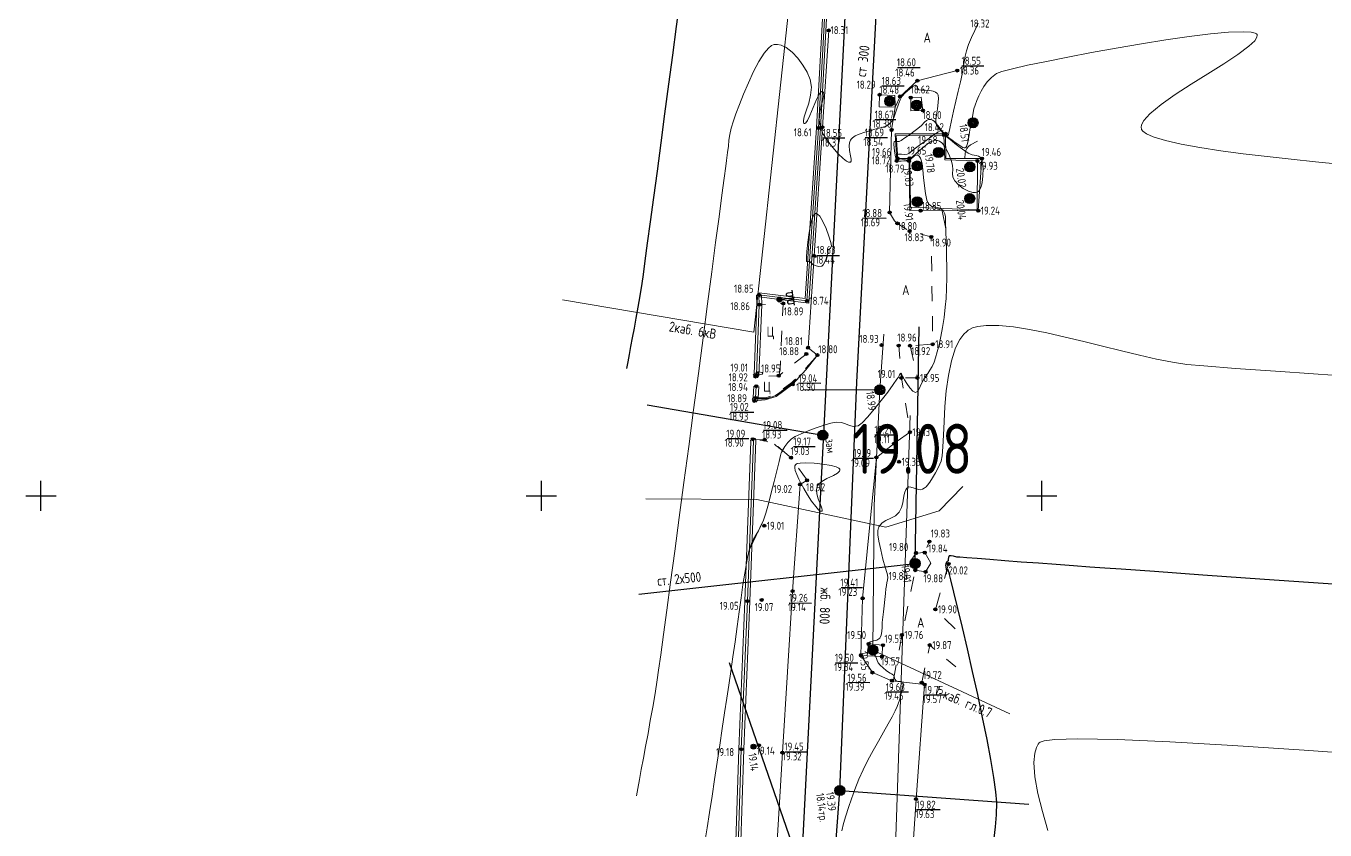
# Model space of a CAD drawing. Header units: metres. Extents: x -149473 to 83396, y -14167 to 104709.
# Drawn here: x -4806.8 to -4741.9, y 42652 to 42692.2 of the extents above; entities that cross this region are included whole.
import ezdxf

# ---------------------------------------------------------------- set-up
doc = ezdxf.new("R2010")
doc.units = ezdxf.units.M
doc.linetypes.add('g5_01_5x1_5', pattern=[1.5, 0.75, -0.75])
for name, color, linetype, transparency in [('02_Сетка', 7, 'Continuous', 0.6), ('06_Инженерно-технические сооружения', 7, 'Continuous', 0.6), ('07_Объекты электропередачи', 7, 'Continuous', 0.6), ('10_Границы покрытий и угодий', 7, 'Continuous', 0.6), ('14_Ограждения', 7, 'Continuous', 0.6), ('19_Горизонтали', 7, 'Continuous', 0.6), ('30_Канализация', 7, 'Continuous', 0.6), ('31_Водопровод', 7, 'Continuous', 0.6), ('32_Теплосеть', 7, 'Continuous', 0.6), ('33_Газопровод', 7, 'Continuous', 0.6), ('35_Телефон', 7, 'Continuous', 0.6), ('37_Кабель низкого напряжения', 7, 'Continuous', 0.6), ('38_Кабели высокого напряжения', 7, 'Continuous', 0.6), ('44_Крышки колодцев', 7, 'Continuous', 0.6), ('45_Номера колодцев', 7, 'Continuous', 0.6), ('61_Отметки высоты поверхности', 7, 'Continuous', 0.6)]:
    doc.layers.add(name, color=color, linetype=linetype, transparency=transparency)
doc.layers.add('Viewport2ForCustomObjects_0', color=7, linetype='Continuous')
doc.layers.add('Сети_Горизонтали.Вспомогательные', color=1, linetype='Continuous', lineweight=9)
doc.layers.add('Сети_Горизонтали.Основные', color=1, linetype='Continuous', lineweight=30)
doc.styles.add('LIKE11', font='GOST_0.TTF')
doc.styles.add('LIKE17', font='GOST_0.TTF')
doc.styles.add('LIKE32', font='GOST_0.TTF')
doc.styles.add('Line_GUGK', font='GOST_0.TTF')
doc.styles.get("Standard").update_dxf_attribs({"font": 'GOST_0.TTF'})
doc.linetypes.add('g5_119_1', pattern='A,4,-1,[31,GUGK_2005.shx,S=0.1,R=0,X=0,Y=0],0.35,[31,GUGK_2005.shx,S=0.08,R=0,X=0,Y=0],3.3,[31,GUGK_2005.shx,S=0.08,R=180,X=0,Y=0],0.35,[31,GUGK_2005.shx,S=0.1,R=180,X=0,Y=0],-1', length=10)
doc.linetypes.add('g5_119_3', pattern='A,4,-1,[31,GUGK_2005.shx,S=0.1,R=0,X=0,Y=0],4,[31,GUGK_2005.shx,S=0.1,R=180,X=0,Y=0],-1', length=10)
doc.linetypes.add('g5_122_g', pattern='A,1,-1,1.5,-0.4,["Г",Line_GUGK,S=1,R=0,X=0,Y=-0.5],-1.5,1.5,-1,4,-1,4,-1,3', length=20.9)
doc.linetypes.add('g5_122_kl', pattern='A,1,-1,1.5,-0.4,["Кл",Line_GUGK,S=1,R=0,X=0,Y=-0.5],-2.4,1.5,-1,4,-1,4,-1,3', length=21.8)
doc.linetypes.add('g5_122_t', pattern='A,1,-1,1.5,-0.4,["Т",Line_GUGK,S=1,R=0,X=0,Y=-0.5],-1.5,1.5,-1,4,-1,4,-1,3', length=20.9)
doc.linetypes.add('g5_122_v', pattern='A,1,-1,1.5,-0.4,["В",Line_GUGK,S=1,R=0,X=0,Y=-0.5],-1.5,1.5,-1,4,-1,4,-1,3', length=20.9)
doc.linetypes.add('g5_133_t', pattern='A,2,[27,GUGK_2005.shx,S=0.4,R=0,X=0,Y=0],2,-1,2,[27,GUGK_2005.shx,S=0.4,R=0,X=0,Y=0],2,-1,2,[27,GUGK_2005.shx,S=0.4,R=0,X=0,Y=0],2,-0.1,["V",Line_GUGK,S=1,R=0,X=0,Y=-0.5],-1', length=15.1)
doc.linetypes.add('g5_472', pattern='A,0,-4,[25,GUGK_2005.shx,S=0.4,R=0,X=0,Y=-0.2],0', length=4)
doc.linetypes.add('g5_474_1a', pattern='A,1,-0.25,[28,GUGK_2005.shx,S=1,R=0,X=0,Y=0],-0.25,1', length=2.5)

# ---------------------------------------------------------------- blocks, each defined once
blk = doc.blocks.new('g5_117b')
h = blk.add_hatch(color=255)
edge = h.paths.add_edge_path(flags=16)
edge.add_arc((0, 0), 0.113, 0, 360)
edge = h.paths.add_edge_path()
edge.add_arc((0, 0), 0.463, 0, 360)
h = blk.add_hatch(color=0)
edge = h.paths.add_edge_path()
edge.add_arc((0, 0), 0.075, 0, 360)
at = {"color": 0}
for radius in [0.5, 0.075]:
    blk.add_circle((0, 0), radius, dxfattribs=at)
blk = doc.blocks.new('g5_117sv')
h = blk.add_hatch(color=255)
h.paths.add_polyline_path([(-0.04, 0.46, 0.390634), (-0.46, 0, 0.11106), (-0.42, -0.2), (-0.04, 0.02)])
h.paths.add_polyline_path([(0.04, 0.02), (0.42, -0.2, 0.11106), (0.46, 0, 0.390634), (0.04, 0.46)])
h.paths.add_polyline_path([(-0.38, -0.26, 0.524447), (0.38, -0.26), (0, -0.04)])
at = {"color": 0}
for points in [[(0, 0.5), (0, 0)], [(0, 0), (-0.43, -0.25)], [(0.43, -0.25), (0, 0)]]:
    blk.add_lwpolyline(points, dxfattribs=at)
blk.add_circle((0, 0), 0.5, dxfattribs=at)
blk = doc.blocks.new('g5_117t')
h = blk.add_hatch(color=255)
h.paths.add_polyline_path([(-0.04, -0.04), (-0.46, -0.04, 0.367426), (-0.04, -0.46)])
h.paths.add_polyline_path([(0.04, -0.46, 0.367426), (0.46, -0.04), (0.04, -0.04)])
h.paths.add_polyline_path([(0.46, 0.04, 0.921954), (-0.46, 0.04)])
at = {"color": 0}
for points in [[(-0.5, 0), (0.5, 0)], [(0, -0.5), (0, 0)]]:
    blk.add_lwpolyline(points, dxfattribs=at)
blk.add_circle((0, 0), 0.5, dxfattribs=at)
blk = doc.blocks.new('g5_110_1e')
h = blk.add_hatch(color=255)
edge = h.paths.add_edge_path()
edge.add_arc((0, 0), 0.212, 0, 360)
at = {"color": 0}
for p, q in [((0, 1.38), (-0.75, 1.38)), ((0, 0.25), (0, 1.5)), ((0, 1.38), (0.75, 1.38))]:
    blk.add_line(p, q, dxfattribs=at)
for points in [[(-0.2, 1.38), (-0.2, 0.93, -1.040016), (-0.55, 0.93), (-0.55, 1.38)], [(0.2, 1.38), (0.2, 0.93, 1.040016), (0.55, 0.93), (0.55, 1.38)]]:
    blk.add_lwpolyline(points, format="xyb", dxfattribs=at)
blk.add_circle((0, 0), 0.25, dxfattribs=at)
blk = doc.blocks.new('g5_106_1a')
h = blk.add_hatch(color=255)
edge = h.paths.add_edge_path()
edge.add_arc((0, 0), 0.212, 0, 360)
at = {"color": 0}
blk.add_circle((0, 0), 0.25, dxfattribs=at)
blk = doc.blocks.new('g5_117v')
h = blk.add_hatch(color=255)
h.paths.add_polyline_path([(-0.46, 0.04), (0.46, 0.04, 0.921954)])
h.paths.add_polyline_path([(0.46, -0.04), (-0.46, -0.04, 0.921954)])
at = {"color": 0}
blk.add_line((-0.5, 0), (0.5, 0), dxfattribs=at)
blk.add_circle((0, 0), 0.5, dxfattribs=at)
blk = doc.blocks.new('g5_012')
at = {"color": 92}
for points in [[(0, -1.5), (0, 1.5)], [(-1.5, 0), (1.5, 0)]]:
    blk.add_lwpolyline(points, dxfattribs=at)
blk = doc.blocks.new('g5_330')
blk.add_hatch(color=0).paths.add_polyline_path([(0.15, 0, 1), (-0.15, 0, 1)])
at = {"color": 0}
blk.add_circle((0, 0), 0.15, dxfattribs=at)
blk = doc.blocks.new('g5_117kl')
h = blk.add_hatch(color=255)
h.paths.add_polyline_path([(0.42, 0.2, 0.633652), (-0.42, 0.2)])
h.paths.add_polyline_path([(-0.45, 0.12, 0.067116), (-0.46, 0, 0.067116), (-0.45, -0.12), (0.45, -0.12, 0.067116), (0.46, 0, 0.067116), (0.45, 0.12)])
h.paths.add_polyline_path([(-0.42, -0.2, 0.633652), (0.42, -0.2)])
at = {"color": 0}
for p, q in [((-0.47, 0.16), (0.47, 0.16)), ((-0.47, -0.16), (0.47, -0.16))]:
    blk.add_line(p, q, dxfattribs=at)
blk.add_circle((0, 0), 0.5, dxfattribs=at)
blk = doc.blocks.new('CustomObjectsInViewport2_0')
at = {"layer": 'Сети_Горизонтали.Вспомогательные', "color": 42, "flags": 128}
for points, elevation in [([(2585.68, 1753.53), (2585.34, 1752.8), (2585.02, 1752.1), (2584.72, 1751.39), (2584.51, 1750.78), (2584.38, 1750.22), (2584.28, 1749.68), (2584.19, 1749.1), (2584.07, 1748.44), (2583.91, 1747.67), (2583.69, 1746.75), (2583.46, 1745.74), (2583.23, 1744.73), (2583.03, 1743.79), (2582.85, 1743.01), (2582.76, 1742.57), (2582.71, 1742.36), (2582.69, 1742.3), (2582.69, 1742.29), (2582.69, 1742.29), (2582.67, 1742.3), (2582.63, 1742.31), (2582.59, 1742.33), (2582.51, 1742.39), (2582.42, 1742.46), (2582.28, 1742.56), (2582, 1742.78), (2581.7, 1743.08), (2581.47, 1743.45), (2581.44, 1743.82), (2581.51, 1744.36), (2581.61, 1744.98), (2581.7, 1745.59), (2581.72, 1746.03), (2581.69, 1746.29), (2581.64, 1746.43), (2581.61, 1746.49), (2581.56, 1746.55), (2581.43, 1746.64), (2581.2, 1746.74), (2580.85, 1746.81), (2580.39, 1746.84), (2579.99, 1746.84), (2579.76, 1746.88), (2579.63, 1747.05), (2579.55, 1747.24), (2579.43, 1747.33), (2579.19, 1747.23), (2578.81, 1746.94), (2578.39, 1746.57), (2578.06, 1746.19), (2577.88, 1745.88), (2577.78, 1745.61), (2577.7, 1745.33), (2577.57, 1744.98), (2577.42, 1744.58), (2577.29, 1744.18), (2577.11, 1743.8), (2576.82, 1743.46), (2576.48, 1743.23), (2576.15, 1743.13), (2575.78, 1743.05), (2575.35, 1742.92), (2574.9, 1742.78), (2574.36, 1742.63), (2573.8, 1742.45), (2573.4, 1742.26), (2573.14, 1742.08), (2573, 1741.93), (2572.94, 1741.85), (2572.89, 1741.76), (2572.82, 1741.57), (2572.79, 1741.26), (2572.83, 1740.81), (2572.94, 1740.27), (2572.99, 1739.92), (2572.98, 1739.73), (2572.92, 1739.65), (2572.88, 1739.63), (2572.84, 1739.62), (2572.74, 1739.64), (2572.54, 1739.74), (2572.2, 1740), (2571.7, 1740.48), (2571.16, 1741.09), (2570.64, 1741.76), (2570.21, 1742.44), (2569.92, 1743.09), (2569.8, 1743.84), (2569.87, 1744.62), (2570.03, 1745.37), (2570.19, 1746.01), (2570.25, 1746.41), (2570.23, 1746.6), (2570.17, 1746.68), (2570.12, 1746.71), (2570.07, 1746.71), (2569.96, 1746.65), (2569.78, 1746.42), (2569.52, 1745.91), (2569.19, 1745.1), (2568.87, 1744.3), (2568.62, 1743.79), (2568.45, 1743.56), (2568.35, 1743.5), (2568.3, 1743.51), (2568.26, 1743.53), (2568.22, 1743.6), (2568.22, 1743.79), (2568.31, 1744.16), (2568.51, 1744.78), (2568.75, 1745.52), (2568.94, 1746.33), (2569.02, 1747.14), (2568.9, 1747.9), (2568.58, 1748.63), (2568.16, 1749.35), (2567.65, 1750.04), (2567.09, 1750.63), (2566.49, 1751.09), (2566, 1751.32), (2565.64, 1751.4), (2565.41, 1751.41), (2565.29, 1751.4), (2565.2, 1751.38), (2565.02, 1751.29), (2564.73, 1751.04), (2564.31, 1750.55), (2563.78, 1749.7), (2563.24, 1748.69), (2562.72, 1747.57), (2562.24, 1746.45), (2561.82, 1745.39), (2561.48, 1744.47), (2561.23, 1743.78), (2561, 1743.03), (2560.86, 1742.4), (2560.78, 1741.83), (2560.72, 1741.25), (2560.65, 1740.6), (2560.55, 1739.81), (2560.47, 1739.23), (2560.31, 1738.05), (2560.08, 1736.34), (2559.79, 1734.16), (2559.45, 1731.59), (2559.06, 1728.67), (2558.64, 1725.48), (2558.19, 1722.07), (2557.72, 1718.52), (2557.24, 1714.88), (2556.76, 1711.22), (2556.28, 1707.61), (2555.81, 1704.1), (2555.37, 1700.76), (2554.95, 1697.66), (2554.57, 1694.85), (2554.24, 1692.41), (2553.97, 1690.39), (2553.75, 1688.86), (2553.61, 1687.88), (2553.39, 1686.52), (2553.16, 1685.16), (2552.92, 1683.81), (2552.69, 1682.5), (2552.45, 1681.23), (2552.23, 1680.04), (2552.02, 1678.93), (2551.83, 1677.92), (2551.67, 1677.03), (2551.53, 1676.28)], 18.5), ([(2621.77, 1739.45), (2619.4, 1739.68), (2616.97, 1739.93), (2614.55, 1740.19), (2612.17, 1740.48), (2609.92, 1740.78), (2607.83, 1741.1), (2605.97, 1741.44), (2604.4, 1741.79), (2603.18, 1742.17), (2602.49, 1742.48), (2602.15, 1742.73), (2602.02, 1742.9), (2601.99, 1742.98), (2601.97, 1743.1), (2602.01, 1743.36), (2602.24, 1743.8), (2602.84, 1744.46), (2603.96, 1745.39), (2605.37, 1746.39), (2606.97, 1747.42), (2608.62, 1748.46), (2610.22, 1749.46), (2611.63, 1750.4), (2612.73, 1751.22), (2613.32, 1751.78), (2613.54, 1752.12), (2613.57, 1752.32), (2613.55, 1752.4), (2613.51, 1752.46), (2613.36, 1752.55), (2612.97, 1752.64), (2612.15, 1752.68), (2610.71, 1752.62), (2608.89, 1752.46), (2606.78, 1752.2), (2604.45, 1751.86), (2601.99, 1751.47), (2599.48, 1751.04), (2597.01, 1750.6), (2594.65, 1750.15), (2592.5, 1749.71), (2590.62, 1749.32), (2589.12, 1748.97), (2588.06, 1748.69), (2587.53, 1748.5), (2587.01, 1748.11), (2586.59, 1747.68), (2586.26, 1747.21), (2585.99, 1746.73), (2585.76, 1746.26), (2585.56, 1745.81), (2585.37, 1745.34), (2585.26, 1744.96), (2585.19, 1744.59), (2585.13, 1744.18), (2585.02, 1743.68), (2584.9, 1743.06), (2584.78, 1742.39), (2584.67, 1741.78), (2584.58, 1741.39), (2584.51, 1741.19), (2584.46, 1741.11), (2584.44, 1741.09), (2584.39, 1741.08), (2584.3, 1741.07), (2584.16, 1741.11), (2583.95, 1741.24), (2583.64, 1741.43), (2583.38, 1741.6), (2583.07, 1741.82), (2582.73, 1742.09), (2582.35, 1742.41), (2582.05, 1742.75), (2581.77, 1743.13), (2581.5, 1743.49), (2581.28, 1743.73), (2581.11, 1743.85), (2580.99, 1743.89), (2580.93, 1743.9), (2580.85, 1743.9), (2580.71, 1743.89), (2580.53, 1743.8), (2580.31, 1743.62), (2580.02, 1743.31), (2579.66, 1743), (2579.27, 1742.71), (2578.81, 1742.38), (2578.36, 1742.06), (2578, 1741.81), (2577.78, 1741.69), (2577.58, 1741.69), (2577.41, 1741.72), (2577.28, 1741.69), (2577.26, 1741.47), (2577.28, 1741.05), (2577.35, 1740.54), (2577.43, 1740.17), (2577.5, 1739.96), (2577.55, 1739.86), (2577.58, 1739.83), (2577.63, 1739.8), (2577.76, 1739.75), (2577.98, 1739.74), (2578.27, 1739.77), (2578.5, 1739.81), (2578.65, 1739.8), (2578.79, 1739.82), (2578.99, 1739.98), (2579.3, 1740.24), (2579.59, 1740.36), (2579.78, 1740.25), (2579.91, 1740.03), (2580.02, 1739.75), (2580.08, 1739.45), (2580.15, 1738.86), (2580.23, 1738.1), (2580.32, 1737.27), (2580.43, 1736.49), (2580.56, 1735.85), (2580.71, 1735.47), (2581.05, 1735.22), (2581.44, 1735.13), (2581.84, 1735.04), (2582.17, 1734.79), (2582.34, 1734.48), (2582.41, 1734.16), (2582.43, 1733.81), (2582.42, 1733.42), (2582.44, 1732.97), (2582.46, 1732.56), (2582.49, 1731.93), (2582.51, 1731.12), (2582.53, 1730.18), (2582.54, 1729.14), (2582.54, 1728.08), (2582.52, 1727.02), (2582.47, 1726.02), (2582.4, 1725.13), (2582.28, 1724.1), (2582.12, 1723.12), (2581.95, 1722.21), (2581.77, 1721.39), (2581.59, 1720.68), (2581.42, 1720.09), (2581.27, 1719.65), (2581.07, 1719.2), (2580.86, 1718.83), (2580.65, 1718.51), (2580.43, 1718.21), (2580.22, 1717.89), (2580, 1717.45), (2579.83, 1717.04), (2579.66, 1716.74), (2579.42, 1716.61), (2579.15, 1716.74), (2578.84, 1717.09), (2578.55, 1717.51), (2578.32, 1717.88), (2578.21, 1718.07), (2578.14, 1718.19), (2578.08, 1718.31), (2578.02, 1718.46), (2577.97, 1718.55), (2577.89, 1718.49), (2577.82, 1718.39), (2577.78, 1718.27), (2577.73, 1718.15), (2577.57, 1717.93), (2577.19, 1717.4), (2576.64, 1716.65), (2575.99, 1715.8), (2575.3, 1714.94), (2574.65, 1714.16), (2574.09, 1713.58), (2573.68, 1713.29), (2573.24, 1713.22), (2572.84, 1713.3), (2572.44, 1713.46), (2572.01, 1713.6), (2571.49, 1713.63), (2570.97, 1713.53), (2570.28, 1713.34), (2569.51, 1713.08), (2568.71, 1712.78), (2567.98, 1712.48), (2567.39, 1712.21), (2567.03, 1711.99), (2566.65, 1711.62), (2566.35, 1711.21), (2566.16, 1710.86), (2566.08, 1710.7), (2566.03, 1710.63), (2565.99, 1710.56), (2565.94, 1710.32), (2565.79, 1709.7), (2565.57, 1708.79), (2565.3, 1707.72), (2565.01, 1706.58), (2564.72, 1705.49), (2564.45, 1704.54), (2564.23, 1703.86), (2563.98, 1703.25), (2563.73, 1702.77), (2563.48, 1702.36), (2563.24, 1701.94), (2563.01, 1701.46), (2562.79, 1700.84), (2562.67, 1700.32), (2562.52, 1699.55), (2562.36, 1698.56), (2562.18, 1697.4), (2561.99, 1696.09), (2561.8, 1694.68), (2561.6, 1693.2), (2561.39, 1691.69), (2561.18, 1690.19), (2560.97, 1688.73), (2560.77, 1687.35), (2560.57, 1686.04), (2560.35, 1684.59), (2560.11, 1683.01), (2559.86, 1681.35), (2559.61, 1679.64), (2559.35, 1677.93), (2559.09, 1676.24), (2558.84, 1674.61), (2558.6, 1673.08), (2558.38, 1671.68)], 19), ([(2621.57, 1718.3), (2615.9, 1718.7), (2611.39, 1719.02), (2608.22, 1719.27), (2606.53, 1719.42), (2605.11, 1719.63), (2603.52, 1719.94), (2601.8, 1720.33), (2599.99, 1720.76), (2598.12, 1721.23), (2596.24, 1721.7), (2594.37, 1722.15), (2592.55, 1722.56), (2590.81, 1722.91), (2589.2, 1723.16), (2587.75, 1723.31), (2586.49, 1723.32), (2585.64, 1723.21), (2585.12, 1723.06), (2584.82, 1722.92), (2584.69, 1722.83), (2584.54, 1722.72), (2584.25, 1722.44), (2583.86, 1721.92), (2583.43, 1721.06), (2583.02, 1719.77), (2582.71, 1718.32), (2582.5, 1716.77), (2582.36, 1715.21), (2582.27, 1713.7), (2582.21, 1712.33), (2582.16, 1711.16), (2582.09, 1710.27), (2581.98, 1709.74), (2581.72, 1709.14), (2581.43, 1708.57), (2581.12, 1708.07), (2580.84, 1707.65), (2580.62, 1707.35), (2580.47, 1707.18), (2580.28, 1707.03), (2580.11, 1706.94), (2579.88, 1706.89), (2579.62, 1706.93), (2579.3, 1707.05), (2578.97, 1707.15), (2578.74, 1707.16), (2578.56, 1707.04), (2578.45, 1706.87), (2578.34, 1706.63), (2578.28, 1706.4), (2578.23, 1706.03), (2578.16, 1705.58), (2578.02, 1705.1), (2577.78, 1704.63), (2577.41, 1704.28), (2576.95, 1704.03), (2576.46, 1703.8), (2576.1, 1703.57), (2575.89, 1703.35), (2575.77, 1703.17), (2575.73, 1703.06), (2575.7, 1702.98), (2575.67, 1702.77), (2575.67, 1702.38), (2575.75, 1701.76), (2575.94, 1700.87), (2576.17, 1699.96), (2576.4, 1699.14), (2576.58, 1698.51), (2576.65, 1698.16), (2576.63, 1697.85), (2576.57, 1697.61), (2576.51, 1697.3), (2576.47, 1696.99), (2576.42, 1696.51), (2576.36, 1695.92), (2576.29, 1695.29), (2576.22, 1694.67), (2576.15, 1694.15), (2576.1, 1693.61), (2576.08, 1693.13), (2576.05, 1692.7), (2575.98, 1692.35), (2575.85, 1692.06), (2575.57, 1691.86), (2575.22, 1691.77), (2574.9, 1691.69), (2574.72, 1691.5), (2574.77, 1691.19), (2574.99, 1690.84), (2575.26, 1690.5), (2575.44, 1690.24), (2575.53, 1690), (2575.58, 1689.8), (2575.69, 1689.58), (2575.9, 1689.34), (2576.19, 1689.07), (2576.49, 1688.81), (2576.71, 1688.64), (2576.88, 1688.54), (2577.03, 1688.48), (2577.18, 1688.37), (2577.28, 1688.17), (2577.35, 1687.96), (2577.48, 1687.77), (2577.73, 1687.71), (2577.99, 1687.73), (2578.17, 1687.66), (2578.19, 1687.44), (2578.13, 1687.02), (2577.99, 1686.47), (2577.81, 1685.84), (2577.59, 1685.2), (2577.39, 1684.77), (2577.08, 1684.18), (2576.68, 1683.47), (2576.22, 1682.65), (2575.71, 1681.76), (2575.19, 1680.82), (2574.67, 1679.85), (2574.19, 1678.88), (2573.77, 1677.94), (2573.36, 1676.93), (2573.02, 1675.99), (2572.72, 1675.11), (2572.47, 1674.29), (2572.24, 1673.52), (2572.05, 1672.79)], 19.5), ([(2626.16, 1680.28), (2618.27, 1680.85), (2611.12, 1681.32), (2604.85, 1681.68), (2599.62, 1681.9), (2595.6, 1681.97), (2593.35, 1681.9), (2592.28, 1681.78), (2591.88, 1681.65), (2591.78, 1681.58), (2591.68, 1681.45), (2591.51, 1681.13), (2591.34, 1680.56), (2591.26, 1679.61), (2591.36, 1678.17), (2591.66, 1676.53), (2592.1, 1674.72), (2592.64, 1672.82)], 20.5)]:
    blk.add_lwpolyline(points, dxfattribs=dict(at, elevation=elevation))
for points, elevation in [([(2577.56, 1740.41), (2577.55, 1740.39), (2577.53, 1740.33), (2577.54, 1740.22), (2577.58, 1740.08), (2577.63, 1739.97), (2577.73, 1739.95), (2577.86, 1739.96), (2578.05, 1739.94), (2578.42, 1739.92), (2578.83, 1739.98), (2579.12, 1740.17), (2579.53, 1740.55), (2580.04, 1741), (2580.57, 1741.43), (2580.99, 1741.69), (2581.28, 1741.8), (2581.46, 1741.82), (2581.54, 1741.81), (2581.63, 1741.79), (2581.81, 1741.72), (2582.04, 1741.56), (2582.31, 1741.26), (2582.58, 1740.78), (2582.81, 1740.26), (2583.02, 1739.75), (2583.13, 1739.3), (2583.14, 1738.89), (2583.12, 1738.51), (2583.16, 1738.14), (2583.34, 1737.77), (2583.71, 1737.38), (2584.2, 1737.02), (2584.73, 1736.74), (2585.15, 1736.61), (2585.43, 1736.6), (2585.59, 1736.64), (2585.66, 1736.67), (2585.72, 1736.71), (2585.82, 1736.83), (2585.95, 1737.1), (2586.07, 1737.58), (2586.15, 1738.28), (2586.17, 1738.99), (2586.13, 1739.49), (2586.09, 1739.78), (2586.04, 1739.92), (2586.02, 1739.97), (2585.98, 1740.03), (2585.88, 1740.13), (2585.72, 1740.23), (2585.47, 1740.3), (2585.1, 1740.38), (2584.7, 1740.53), (2584.34, 1740.77), (2583.87, 1741.11), (2583.35, 1741.51), (2582.87, 1741.89), (2582.49, 1742.2), (2582.28, 1742.37), (2582.14, 1742.54), (2582.04, 1742.69), (2581.9, 1742.77), (2581.64, 1742.63), (2581.12, 1742.27), (2580.47, 1741.8), (2579.82, 1741.32), (2579.3, 1740.92), (2579.03, 1740.72), (2578.88, 1740.6), (2578.76, 1740.5), (2578.6, 1740.42), (2578.36, 1740.4), (2578.03, 1740.43), (2577.73, 1740.45), (2577.56, 1740.41)], 19.5), ([(2570.07, 1729.24), (2570.11, 1729.27), (2570.2, 1729.37), (2570.33, 1729.6), (2570.49, 1729.98), (2570.64, 1730.43), (2570.69, 1730.64), (2570.66, 1730.72), (2570.63, 1730.79), (2570.72, 1730.88), (2570.91, 1731.05), (2571.02, 1731.27), (2570.95, 1731.59), (2570.76, 1732.23), (2570.48, 1733), (2570.14, 1733.76), (2569.85, 1734.23), (2569.64, 1734.44), (2569.5, 1734.51), (2569.44, 1734.51), (2569.39, 1734.49), (2569.28, 1734.39), (2569.14, 1734.11), (2568.97, 1733.54), (2568.79, 1732.62), (2568.66, 1731.63), (2568.57, 1730.71), (2568.53, 1730.13), (2568.52, 1729.85), (2568.52, 1729.75), (2568.53, 1729.73), (2568.55, 1729.71), (2568.61, 1729.69), (2568.73, 1729.7), (2568.9, 1729.67), (2569.02, 1729.54), (2569.15, 1729.4), (2569.38, 1729.29), (2569.73, 1729.2), (2570.07, 1729.24)], 18.5), ([(2563.54, 1718.71), (2563.53, 1718.7), (2563.51, 1718.63), (2563.51, 1718.48), (2563.52, 1718.36), (2563.53, 1718.26), (2563.66, 1718.28), (2563.8, 1718.36), (2563.76, 1718.48), (2563.64, 1718.64), (2563.54, 1718.71)], 19), ([(2569.58, 1707.16), (2569.63, 1707.27), (2569.77, 1707.46), (2570.07, 1707.71), (2570.57, 1708), (2571.22, 1708.32), (2571.64, 1708.55), (2571.83, 1708.73), (2571.87, 1708.85), (2571.87, 1708.91), (2571.85, 1708.95), (2571.75, 1709.04), (2571.49, 1709.17), (2570.98, 1709.31), (2570.17, 1709.45), (2569.28, 1709.55), (2568.45, 1709.58), (2567.9, 1709.55), (2567.61, 1709.5), (2567.49, 1709.45), (2567.46, 1709.42), (2567.42, 1709.37), (2567.37, 1709.27), (2567.35, 1709.09), (2567.4, 1708.8), (2567.55, 1708.4), (2567.76, 1707.95), (2568, 1707.49), (2568.26, 1707), (2568.63, 1706.39), (2569.04, 1705.76), (2569.45, 1705.21), (2569.74, 1704.89), (2569.91, 1704.75), (2570.01, 1704.73), (2570.04, 1704.73), (2570.08, 1704.76), (2570.11, 1704.84), (2570.07, 1705.03), (2569.93, 1705.4), (2569.7, 1705.97), (2569.56, 1706.47), (2569.52, 1706.83), (2569.55, 1707.06), (2569.58, 1707.16)], 19)]:
    blk.add_lwpolyline(points, close=True, dxfattribs=dict(at, elevation=elevation))
at = {"layer": 'Сети_Горизонтали.Основные', "color": 40, "flags": 128}
for points, elevation in [([(2555.86, 1755.9), (2555.51, 1753.2), (2555.13, 1750.35), (2554.74, 1747.42), (2554.35, 1744.47), (2553.97, 1741.56), (2553.59, 1738.74), (2553.24, 1736.1), (2552.91, 1733.68), (2552.62, 1731.54), (2552.38, 1729.76), (2552.19, 1728.4), (2552.06, 1727.51), (2551.86, 1726.28), (2551.67, 1725.13), (2551.48, 1724.05), (2551.29, 1723.03), (2551.12, 1722.09), (2550.95, 1721.22), (2550.8, 1720.42), (2550.66, 1719.69), (2550.54, 1719.02)], 18), ([(2621.61, 1697.41), (2614.3, 1697.92), (2608.14, 1698.36), (2603.3, 1698.7), (2599.98, 1698.93), (2598.34, 1699.05), (2596.85, 1699.16), (2595.21, 1699.28), (2593.48, 1699.4), (2591.72, 1699.53), (2589.99, 1699.66), (2588.35, 1699.79), (2586.85, 1699.9), (2585.57, 1700), (2584.55, 1700.08), (2583.86, 1700.13), (2583.55, 1700.16), (2583.23, 1700.23), (2582.97, 1700.29), (2582.79, 1700.28), (2582.72, 1700.12), (2582.7, 1699.93), (2582.7, 1699.82), (2582.67, 1699.78), (2582.65, 1699.73), (2582.59, 1699.71), (2582.54, 1699.68), (2582.51, 1699.63), (2582.48, 1699.58), (2582.45, 1699.49), (2582.42, 1699.36), (2582.44, 1699.19), (2582.49, 1698.94), (2582.52, 1698.74), (2582.5, 1698.56), (2582.49, 1698.46), (2582.52, 1698.59), (2582.56, 1698.84), (2582.63, 1698.98), (2582.71, 1698.69), (2582.92, 1697.88), (2583.23, 1696.63), (2583.63, 1695.01), (2584.08, 1693.11), (2584.57, 1690.99), (2585.09, 1688.73), (2585.6, 1686.42), (2586.09, 1684.12), (2586.54, 1681.92), (2586.93, 1679.9), (2587.23, 1678.12), (2587.43, 1676.67), (2587.51, 1675.63), (2587.48, 1674.39), (2587.39, 1673.19), (2587.24, 1672.06)], 20)]:
    blk.add_lwpolyline(points, dxfattribs=dict(at, elevation=elevation))

msp = doc.modelspace()

# ---------------------------------------------------------------- linework, layer by layer
at = {"layer": '06_Инженерно-технические сооружения', "color": 7, "linetype": 'Continuous', "lineweight": 20, "flags": 128}
for points in [[(-4764.176, 42688.179), (-4764.153, 42688.777), (-4763.389, 42688.75), (-4763.379, 42688.166), (-4764.176, 42688.179)], [(-4762.595, 42688.637), (-4762.588, 42687.976), (-4761.992, 42687.994), (-4762.082, 42688.654), (-4762.595, 42688.637)], [(-4763.294, 42685.472), (-4763.384, 42686.82), (-4760.856, 42686.827), (-4760.853, 42685.598), (-4759.045, 42685.588), (-4759.223, 42682.986), (-4762.64, 42682.98), (-4762.685, 42685.467), (-4763.294, 42685.472)], [(-4762.616, 42683.153), (-4762.648, 42685.61), (-4763.245, 42685.597), (-4763.324, 42686.727), (-4760.943, 42686.767), (-4760.901, 42685.527), (-4759.265, 42685.47), (-4759.277, 42683.031), (-4762.616, 42683.153)], [(-4762.638, 42665.433), (-4762.376, 42665.013), (-4761.858, 42664.93), (-4761.591, 42665.371), (-4761.899, 42665.892), (-4762.335, 42665.872), (-4762.638, 42665.433)], [(-4764.768, 42660.733), (-4764.708, 42661.325), (-4763.988, 42661.261), (-4764.039, 42660.691), (-4764.768, 42660.733)]]:
    msp.add_lwpolyline(points, dxfattribs=at)
at = {"layer": '10_Границы покрытий и угодий', "color": 7, "linetype": 'g5_01_5x1_5', "lineweight": 20, "flags": 128}
for points in [[(-4766.57, 42693.554), (-4766.694, 42691.997)], [(-4763.408, 42682.481), (-4763.266, 42682.347), (-4762.659, 42681.96), (-4761.573, 42681.672), (-4761.5, 42676.311), (-4762.635, 42676.233), (-4763.2, 42676.242), (-4763.066, 42674.627), (-4762.639, 42671.913), (-4763.433, 42671.344)], [(-4769.196, 42674.735), (-4769.119, 42675.023), (-4768.972, 42678.345), (-4770.164, 42678.286)], [(-4762.635, 42676.233), (-4762.261, 42674.626), (-4763.066, 42674.627)], [(-4767.816, 42675.82), (-4769.196, 42674.735), (-4770.358, 42674.692)], [(-4770.352, 42673.627), (-4769.844, 42673.637), (-4769.373, 42673.79), (-4768.54, 42674.395), (-4767.832, 42675.119), (-4767.258, 42675.764)], [(-4767.776, 42669.506), (-4768.581, 42670.637), (-4769.394, 42671.322), (-4769.895, 42671.53), (-4770.493, 42671.558)], [(-4763.46, 42659.537), (-4763.041, 42661.779), (-4762.376, 42665.013), (-4761.858, 42664.93), (-4761.591, 42665.371), (-4761.899, 42665.892), (-4761.668, 42666.447)], [(-4760.708, 42665.325), (-4761.367, 42663.056), (-4759.894, 42661.583)], [(-4762.052, 42659.395), (-4761.648, 42661.267), (-4760.35, 42660.178)]]:
    msp.add_lwpolyline(points, dxfattribs=at)
at = {"layer": '10_Границы покрытий и угодий', "color": 7, "linetype": 'Continuous', "lineweight": 20, "flags": 128}
for points in [[(-4766.694, 42691.997), (-4767.011, 42687.157), (-4767.426, 42680.73), (-4767.728, 42676.137), (-4767.258, 42675.764), (-4767.834, 42675.025), (-4768.492, 42674.306), (-4769.329, 42673.693), (-4769.864, 42673.525), (-4770.419, 42673.479)], [(-4760.274, 42689.99), (-4762.272, 42689.478), (-4763.13, 42688.699), (-4763.379, 42688.166), (-4763.557, 42687.02), (-4763.652, 42682.895), (-4763.408, 42682.481)], [(-4763.433, 42671.344), (-4764.316, 42670.648), (-4765.002, 42663.604), (-4765.084, 42660.758), (-4764.514, 42659.894), (-4763.542, 42659.489), (-4761.907, 42659.298), (-4762.333, 42653.568), (-4762.605, 42649.353)], [(-4767.776, 42669.506), (-4768.126, 42669.304), (-4768.505, 42663.967), (-4769.013, 42655.892), (-4769.382, 42649.517), (-4769.874, 42648.719), (-4770.363, 42648.393), (-4771.256, 42648.194)]]:
    msp.add_lwpolyline(points, dxfattribs=at)
at = {"layer": '14_Ограждения', "color": 7, "linetype": 'Continuous', "lineweight": 20, "flags": 128}
for points in [[(-4770.194, 42678.673), (-4767.696, 42678.368), (-4767.101, 42687.111), (-4766.61, 42696.233)], [(-4770.17, 42678.872), (-4767.881, 42678.592), (-4767.3, 42687.123), (-4766.81, 42696.244)], [(-4770.465, 42674.757), (-4770.429, 42674.815), (-4770.289, 42678.287), (-4770.307, 42678.768)], [(-4770.251, 42674.627), (-4770.182, 42674.74), (-4770.039, 42678.286), (-4770.057, 42678.777)], [(-4770.527, 42673.542), (-4770.478, 42673.625), (-4770.477, 42673.638), (-4770.444, 42674.215)], [(-4770.311, 42673.416), (-4770.236, 42673.544), (-4770.228, 42673.616), (-4770.195, 42674.201)], [(-4771.18, 42648.375), (-4770.939, 42656.062), (-4770.632, 42663.463), (-4770.333, 42671.5), (-4770.378, 42671.607)], [(-4771.43, 42648.383), (-4771.189, 42656.071), (-4770.882, 42663.473), (-4770.585, 42671.454), (-4770.609, 42671.51)]]:
    msp.add_lwpolyline(points, dxfattribs=at)
at = {"layer": '14_Ограждения', "color": 7, "linetype": 'g5_472', "lineweight": 20, "flags": 128}
msp.add_lwpolyline([(-4770.182, 42678.773), (-4767.789, 42678.48), (-4767.2, 42687.117), (-4766.71, 42696.238)], dxfattribs=at)
at = {"layer": '14_Ограждения', "color": 7, "linetype": 'g5_474_1a', "lineweight": 20, "flags": 128}
for points in [[(-4770.358, 42674.692), (-4770.306, 42674.777), (-4770.164, 42678.286), (-4770.182, 42678.773)], [(-4770.419, 42673.479), (-4770.357, 42673.584), (-4770.352, 42673.627), (-4770.319, 42674.208)], [(-4771.305, 42648.379), (-4771.064, 42656.066), (-4770.757, 42663.468), (-4770.459, 42671.477), (-4770.493, 42671.558)]]:
    msp.add_lwpolyline(points, dxfattribs=at)
at = {"layer": '19_Горизонтали', "color": 32, "linetype": 'Continuous', "lineweight": 20, "elevation": 9.5, "flags": 128}
for points in [[(-4759.259, 42686.459), (-4759.61, 42686.27, 0.251198), (-4759.877, 42685.866), (-4759.903, 42685.593)], [(-4770.365, 42673.571), (-4770.325, 42673.573, -0.013672), (-4770.245, 42673.575), (-4769.958, 42673.575, 0.073976), (-4769.772, 42673.602), (-4769.772, 42673.602, 0.006742), (-4769.592, 42673.66), (-4769.517, 42673.685, 0.080166), (-4769.213, 42673.843), (-4769.205, 42673.849, -0.001907), (-4768.91, 42674.068), (-4768.642, 42674.264, 0.049789), (-4768.429, 42674.457), (-4768.338, 42674.557, 0.366002), (-4768.337, 42674.571), (-4768.343, 42674.579)], [(-4770.138, 42671.507), (-4769.998, 42671.501, -0.077201), (-4769.818, 42671.465), (-4769.731, 42671.432)], [(-4768.976, 42670.97), (-4769.191, 42671.137, -0.005565), (-4769.334, 42671.25), (-4769.404, 42671.307)]]:
    msp.add_lwpolyline(points, format="xyb", dxfattribs=at)
for points in [[(-4761.024, 42682.983), (-4760.852, 42682.075)], [(-4764.16, 42673.659), (-4764.164, 42673.911)], [(-4770.674, 42666.014), (-4769.954, 42667.522)]]:
    msp.add_lwpolyline(points, dxfattribs=at)
msp.add_lwpolyline([(-4770.306, 42674.84, 0.436266), (-4770.24, 42674.771), (-4770.24, 42674.771, 0.074024), (-4770.103, 42674.793), (-4770.019, 42674.82, 0.778847), (-4770.024, 42674.897), (-4770.211, 42674.932, 0.451167), (-4770.304, 42674.86)], format="xyb", close=True, dxfattribs=at)
at = {"layer": '30_Канализация', "color": 42, "linetype": 'g5_122_kl', "lineweight": 30, "flags": 128}
for points in [[(-4765.468, 42700.816), (-4769.176, 42628.569), (-4721.982, 42601.158), (-4643.763, 42559.888), (-4577.094, 42506.392), (-4539.83, 42476.096), (-4529.438, 42467.71), (-4503.813, 42475.716), (-4460.379, 42527.88), (-4434.118, 42524.323), (-4423.121, 42522.263), (-4413.186, 42519.778)], [(-4775.763, 42673.278), (-4766.995, 42671.76)]]:
    msp.add_lwpolyline(points, dxfattribs=at)
at = {"layer": '31_Водопровод', "color": 94, "linetype": 'g5_122_v', "lineweight": 30, "flags": 128}
for points in [[(-4767.8, 42617.881), (-4766.952, 42627.572), (-4767.046, 42628.588), (-4766.907, 42643.739), (-4766.143, 42653.996), (-4765.287, 42674.42), (-4764.169, 42695.6), (-4762.976, 42725.907), (-4762.68, 42730.481)], [(-4766.143, 42653.996), (-4756.697, 42653.314)]]:
    msp.add_lwpolyline(points, dxfattribs=at)
at = {"layer": '32_Теплосеть', "color": 5, "linetype": 'g5_122_t', "lineweight": 30, "flags": 128}
for points in [[(-4762.38, 42665.348), (-4762.173, 42677.181)], [(-4776.187, 42663.815), (-4762.38, 42665.348)]]:
    msp.add_lwpolyline(points, dxfattribs=at)
at = {"layer": '33_Газопровод', "color": 132, "linetype": 'g5_122_g', "lineweight": 30, "flags": 128}
msp.add_lwpolyline([(-4771.665, 42660.396), (-4762.568, 42634.076), (-4776.76, 42637.54)], dxfattribs=at)
at = {"layer": '35_Телефон', "color": 6, "linetype": 'g5_133_t', "lineweight": 20, "flags": 128}
for points in [[(-4764.141, 42674.027), (-4763.941, 42676.818)], [(-4757.642, 42657.834), (-4764.486, 42661.02), (-4764.421, 42668.24), (-4764.141, 42674.027), (-4767.971, 42674.034)]]:
    msp.add_lwpolyline(points, dxfattribs=at)
at = {"layer": '37_Кабель низкого напряжения', "color": 1, "linetype": 'g5_119_3', "lineweight": 20, "flags": 128}
msp.add_lwpolyline([(-4759.988, 42669.202), (-4761.179, 42667.976), (-4763.841, 42667.171), (-4770.282, 42668.543), (-4775.835, 42668.583)], dxfattribs=at)
at = {"layer": '38_Кабели высокого напряжения', "color": 1, "linetype": 'g5_119_1', "lineweight": 20, "flags": 128}
for points in [[(-4780.002, 42678.536), (-4770.446, 42676.913), (-4768.632, 42693.588)], [(-4762.621, 42672.745), (-4763.579, 42644.833), (-4764.908, 42631.713), (-4766.07, 42619.506), (-4766.188, 42617.33)]]:
    msp.add_lwpolyline(points, dxfattribs=at)
at = {"layer": '61_Отметки высоты поверхности', "flags": 128}
for points in [[(-4763.253, 42690.14), (-4762.12, 42690.136)], [(-4760.053, 42690.224), (-4758.942, 42690.229)], [(-4764.024, 42689.232), (-4762.933, 42689.228)], [(-4764.369, 42687.547), (-4763.337, 42687.549)], [(-4766.989, 42686.626), (-4765.889, 42686.626)], [(-4764.872, 42686.637), (-4763.759, 42686.637)], [(-4764.996, 42682.622), (-4763.829, 42682.614)], [(-4767.295, 42680.75), (-4766.157, 42680.744)], [(-4768.189, 42674.376), (-4767.089, 42674.369)], [(-4771.6, 42672.916), (-4770.437, 42672.916)], [(-4771.776, 42671.589), (-4770.687, 42671.591)], [(-4769.961, 42672.02), (-4768.773, 42672.017)], [(-4764.385, 42671.778), (-4763.413, 42671.775)], [(-4768.455, 42671.197), (-4767.376, 42671.199)], [(-4765.431, 42670.612), (-4764.453, 42670.614)], [(-4766.08, 42664.149), (-4765.013, 42664.149)], [(-4768.666, 42663.381), (-4767.556, 42663.365)], [(-4766.366, 42660.38), (-4765.234, 42660.376)], [(-4765.722, 42659.409), (-4764.645, 42659.403)], [(-4763.808, 42658.935), (-4762.706, 42658.938)], [(-4761.898, 42658.776), (-4760.814, 42658.78)], [(-4768.88, 42655.939), (-4767.808, 42655.934)], [(-4762.308, 42653.045), (-4761.127, 42653.052)]]:
    msp.add_lwpolyline(points, dxfattribs=at)

# ---------------------------------------------------------------- block references
at = {"layer": '02_Сетка', "color": 92, "linetype": 'Continuous', "lineweight": 15, "ltscale": 0.5, "xscale": 0.5, "yscale": 0.5, "zscale": 0.5}
for p in [(-4806.056, 42668.725), (-4781.056, 42668.725), (-4756.056, 42668.725)]:
    msp.add_blockref('g5_012', p, dxfattribs=at)
at = {"layer": '07_Объекты электропередачи', "color": 7, "linetype": 'Continuous', "lineweight": 20, "xscale": 0.4999999999999999, "yscale": 0.4999999999999999, "zscale": 0.4999999999999999, "rotation": 277.5631784342272}
for name, p in [('g5_110_1e', (-4769.153, 42678.542, 9.451)), ('g5_106_1a', (-4770.452, 42656.191, 9.568))]:
    msp.add_blockref(name, p, dxfattribs=at)
at = {"layer": '44_Крышки колодцев', "color": 7, "linetype": 'Continuous', "lineweight": 20}
for name, p, xscale, yscale, zscale, rotation in [('g5_117b', (-4763.65, 42688.458, 9.187), 0.4999999999999999, 0.4999999999999999, 0.4999999999999999, 277.5631784342272), ('g5_117b', (-4762.302, 42688.263, 9.326), 0.4999999999999999, 0.4999999999999999, 0.4999999999999999, 277.5631784342272), ('g5_117b', (-4759.485, 42687.379, 9.256), 0.4999999999999999, 0.4999999999999999, 0.4999999999999999, 277.5631784342272), ('g5_117b', (-4761.21, 42685.895, 9.888), 0.4999999999999999, 0.4999999999999999, 0.4999999999999999, 277.5631784342272), ('g5_117b', (-4762.277, 42685.22, 9.917), 0.4999999999999999, 0.4999999999999999, 0.4999999999999999, 277.5631784342272), ('g5_117b', (-4759.643, 42685.175, 10.012), 0.4999999999999999, 0.4999999999999999, 0.4999999999999999, 277.5631784342272), ('g5_117b', (-4762.275, 42683.435, 9.957), 0.4999999999999999, 0.4999999999999999, 0.4999999999999999, 277.5631784342272), ('g5_117b', (-4759.653, 42683.591, 10.02), 0.4999999999999999, 0.4999999999999999, 0.4999999999999999, 277.5631784342272), ('g5_117sv', (-4764.141, 42674.027, 9.495), 0.4999999999999999, 0.4999999999999999, 0.4999999999999999, 277.5631784342272), ('g5_117kl', (-4766.995, 42671.76), 0.5, 0.5, 0.5, 326.3099380122847), ('g5_117t', (-4762.38, 42665.348, 9.954), 0.4999999999999999, 0.4999999999999999, 0.4999999999999999, 277.5631784342272), ('g5_117sv', (-4764.486, 42661.02, 9.775), 0.4999999999999999, 0.4999999999999999, 0.4999999999999999, 277.5631784342272), ('g5_117v', (-4766.143, 42653.996, 9.697), 0.4999999999999999, 0.4999999999999999, 0.4999999999999999, 277.5631784342272)]:
    msp.add_blockref(name, p, dxfattribs=dict(at, xscale=xscale, yscale=yscale, zscale=zscale, rotation=rotation))
at = {"layer": '61_Отметки высоты поверхности', "color": 7, "linetype": 'Continuous', "lineweight": 20, "xscale": 0.5, "yscale": 0.5, "zscale": 0.5}
for p in [(-4766.694, 42691.997, 9.154), (-4760.274, 42689.99, 9.18), (-4762.272, 42689.478, 9.228), (-4764.153, 42688.777, 9.146), (-4763.13, 42688.699, 9.238), (-4762.595, 42688.637, 9.312), (-4761.992, 42687.994, 9.302), (-4767.2, 42687.117, 9.307), (-4767.011, 42687.157, 9.183), (-4763.557, 42687.02, 9.271), (-4760.943, 42686.767, 9.842), (-4760.856, 42686.827, 9.213), (-4763.294, 42685.472, 9.36), (-4763.245, 42685.597, 9.829), (-4762.685, 42685.467, 9.396), (-4762.648, 42685.61, 9.825), (-4759.265, 42685.47, 9.966), (-4759.045, 42685.588, 9.731), (-4763.652, 42682.895, 9.346), (-4762.105, 42682.986, 9.425), (-4759.223, 42682.986, 9.617), (-4763.266, 42682.347, 9.399), (-4762.659, 42681.96, 9.415), (-4761.573, 42681.672, 9.448), (-4767.426, 42680.73, 9.222), (-4770.182, 42678.773, 9.427), (-4770.164, 42678.286, 9.432), (-4768.972, 42678.345, 9.447), (-4767.789, 42678.48, 9.368), (-4767.728, 42676.137, 9.403), (-4764.055, 42676.267, 9.467), (-4763.2, 42676.242, 9.48), (-4762.635, 42676.233, 9.457), (-4761.5, 42676.311, 9.455), (-4767.816, 42675.82, 9.441), (-4767.258, 42675.764, 9.4), (-4770.306, 42674.777, 9.504), (-4770.358, 42674.692, 9.46), (-4770.319, 42674.208, 9.468), (-4769.196, 42674.735, 9.475), (-4768.492, 42674.306, 9.451), (-4763.066, 42674.627, 9.504), (-4762.261, 42674.626, 9.476), (-4770.419, 42673.479, 9.444), (-4770.352, 42673.627, 9.464), (-4770.493, 42671.558, 9.451), (-4769.895, 42671.53, 9.467), (-4762.639, 42671.913, 9.566), (-4763.433, 42671.344, 9.553), (-4768.581, 42670.637, 9.517), (-4764.316, 42670.648, 9.545), (-4763.181, 42670.433, 9.674), (-4768.126, 42669.304, 9.508), (-4767.776, 42669.506, 9.46), (-4769.916, 42667.233, 9.504), (-4761.668, 42666.447, 9.915), (-4762.335, 42665.872, 9.902), (-4761.899, 42665.892, 9.921), (-4760.708, 42665.325, 10.009), (-4762.376, 42665.013, 9.915), (-4761.858, 42664.93, 9.941), (-4768.505, 42663.967, 9.568), (-4770.757, 42663.468, 9.523), (-4770.046, 42663.528, 9.533), (-4765.002, 42663.604, 9.614), (-4761.367, 42663.056, 9.953), (-4763.041, 42661.779, 9.879), (-4764.708, 42661.325, 9.751), (-4763.988, 42661.261, 9.775), (-4761.648, 42661.267, 9.937), (-4765.084, 42660.758, 9.669), (-4764.039, 42660.691, 9.784), (-4764.514, 42659.894, 9.697), (-4763.542, 42659.489, 9.732), (-4762.052, 42659.395, 9.861), (-4761.907, 42659.298, 9.786), (-4771.064, 42656.066, 9.589), (-4770.181, 42656.264, 9.57), (-4769.013, 42655.892, 9.662), (-4762.333, 42653.568, 9.816)]:
    msp.add_blockref('g5_330', p, dxfattribs=at)
at = {"layer": 'Viewport2ForCustomObjects_0', "xscale": 0.5, "yscale": 0.5, "zscale": 0.5}
msp.add_blockref('CustomObjectsInViewport2_0', (-6052.071, 41815.592), dxfattribs=at)

# ---------------------------------------------------------------- texts
at = {"color": 6, "linetype": 'ByBlock', "lineweight": 60, "insert": (-4765.513, 42672.331), "char_height": 2.5, "attachment_point": 1}
msp.add_mtext_dynamic_manual_height_columns('19.08', width=1.54304, gutter_width=6.25, heights=[0], dxfattribs=at)
at = {"layer": '07_Объекты электропередачи', "color": 7, "linetype": 'Continuous', "lineweight": 15, "ltscale": 0.5, "style": 'LIKE11'}
msp.add_text('19.14', height=0.4, rotation=277.56318, dxfattribs=at).set_placement((-4770.716, 42655.842))
at = {"layer": '10_Границы покрытий и угодий', "color": 7, "linetype": 'Continuous', "lineweight": 15, "style": 'LIKE11'}
for s, p in [('А', (-4761.957, 42691.391)), ('А', (-4763.027, 42678.771)), ('Ц', (-4769.796, 42676.685)), ('Ц', (-4769.969, 42673.936)), ('А', (-4762.28, 42662.145))]:
    msp.add_text(s, height=0.5, dxfattribs=at).set_placement(p)
at = {"layer": '30_Канализация', "color": 42, "linetype": 'Continuous', "lineweight": 20, "style": 'LIKE32'}
msp.add_text('жб. 800', height=0.5, rotation=268.30346, dxfattribs=at).set_placement((-4767.104, 42664.147, 6.082))
at = {"layer": '31_Водопровод', "color": 94, "linetype": 'Continuous', "lineweight": 15, "style": 'LIKE32'}
msp.add_text('ст 300', height=0.5, rotation=82.90628, dxfattribs=at).set_placement((-4764.842, 42689.653))
at = {"layer": '32_Теплосеть', "color": 5, "linetype": 'Continuous', "lineweight": 15, "style": 'LIKE32'}
msp.add_text('ст. 2х500', height=0.5, rotation=5.82138, dxfattribs=at).set_placement((-4775.239, 42664.22))
at = {"layer": '35_Телефон', "color": 6, "linetype": 'Continuous', "lineweight": 15, "style": 'LIKE32'}
msp.add_text('1 каб. гл.0.7', height=0.5, rotation=336.63434, dxfattribs=at).set_placement((-4761.45, 42658.816))
at = {"layer": '38_Кабели высокого напряжения', "color": 1, "linetype": 'Continuous', "lineweight": 20, "style": 'LIKE32'}
msp.add_text('2каб. 6кВ', height=0.5, rotation=350.35592, dxfattribs=at).set_placement((-4774.706, 42676.96))
at = {"layer": '45_Номера колодцев', "color": 7, "linetype": 'Continuous', "lineweight": 15, "ltscale": 0.5, "style": 'LIKE17'}
for s, p in [('18.51', (-4760.179, 42687.287)), ('19.78', (-4761.904, 42685.803)), ('19.83', (-4762.971, 42685.128)), ('20.02', (-4760.337, 42685.083)), ('19.91', (-4762.969, 42683.343)), ('20.04', (-4760.347, 42683.499)), ('18.99', (-4764.835, 42673.935)), ('зам', (-4766.866, 42671.546)), ('19.91', (-4763.074, 42665.256)), ('19.55', (-4765.18, 42660.928)), ('18.14тр.', (-4767.333, 42653.838)), ('19.39', (-4766.837, 42653.904))]:
    msp.add_text(s, height=0.4, rotation=277.56318, dxfattribs=at).set_placement(p)
at = {"layer": '61_Отметки высоты поверхности', "color": 7, "linetype": 'Continuous', "lineweight": 15, "ltscale": 0.5, "style": 'LIKE17'}
for s, p in [('18.32', (-4759.612, 42692.142)), ('18.31', (-4766.606, 42691.808)), ('18.60', (-4763.292, 42690.203)), ('18.55', (-4760.061, 42690.279)), ('18.46', (-4763.374, 42689.69)), ('18.36', (-4760.149, 42689.79)), ('18.29', (-4765.305, 42689.084)), ('18.48', (-4764.166, 42688.833)), ('18.63', (-4764.049, 42689.274)), ('18.62', (-4762.601, 42688.843)), ('18.67', (-4764.402, 42687.584)), ('18.60', (-4762.015, 42687.565)), ('18.38', (-4764.513, 42687.134)), ('18.42', (-4761.904, 42686.958)), ('18.61', (-4768.441, 42686.705)), ('18.37', (-4767.052, 42686.187)), ('18.55', (-4766.997, 42686.675)), ('18.54', (-4764.969, 42686.218)), ('18.69', (-4764.903, 42686.69)), ('19.68', (-4762.231, 42686.321)), ('19.66', (-4764.532, 42685.717)), ('19.65', (-4762.782, 42685.79)), ('19.46', (-4759.052, 42685.721)), ('18.72', (-4764.55, 42685.299)), ('18.79', (-4763.872, 42684.889)), ('19.93', (-4759.207, 42685.03)), ('18.85', (-4762.048, 42683.022)), ('18.88', (-4765.021, 42682.666)), ('19.24', (-4759.098, 42682.786)), ('18.69', (-4765.1, 42682.2)), ('18.80', (-4763.255, 42682.015)), ('18.83', (-4762.911, 42681.458)), ('18.90', (-4761.546, 42681.192)), ('18.44', (-4767.372, 42680.331)), ('18.63', (-4767.312, 42680.826)), ('18.85', (-4771.428, 42678.888)), ('18.86', (-4771.609, 42678.01)), ('18.89', (-4768.941, 42677.752)), ('18.74', (-4767.664, 42678.28)), ('18.96', (-4763.271, 42676.442)), ('18.88', (-4769.17, 42675.76)), ('18.81', (-4768.886, 42676.264)), ('18.80', (-4767.221, 42675.857)), ('18.93', (-4765.169, 42676.377)), ('18.92', (-4762.581, 42675.764)), ('18.91', (-4761.375, 42676.111)), ('18.92', (-4771.7, 42674.456)), ('19.01', (-4771.604, 42674.94)), ('18.95', (-4770.079, 42674.897)), ('19.01', (-4764.249, 42674.623)), ('18.94', (-4771.715, 42673.969)), ('18.90', (-4768.323, 42673.968)), ('19.04', (-4768.217, 42674.404)), ('18.95', (-4762.136, 42674.426)), ('18.89', (-4771.765, 42673.409)), ('18.93', (-4771.678, 42672.494)), ('19.02', (-4771.63, 42672.973)), ('19.08', (-4769.974, 42672.068)), ('19.09', (-4771.816, 42671.636)), ('18.93', (-4770.029, 42671.594)), ('19.17', (-4768.462, 42671.245)), ('19.11', (-4764.452, 42671.361)), ('19.21', (-4764.409, 42671.833)), ('19.13', (-4762.514, 42671.713)), ('18.90', (-4771.901, 42671.187)), ('19.03', (-4768.603, 42670.771)), ('19.19', (-4765.468, 42670.669)), ('19.09', (-4765.587, 42670.175)), ('19.35', (-4763.056, 42670.233)), ('19.02', (-4769.46, 42668.874)), ('18.92', (-4767.831, 42668.96)), ('19.01', (-4769.791, 42667.033)), ('19.83', (-4761.604, 42666.647)), ('19.80', (-4763.677, 42665.974)), ('19.84', (-4761.734, 42665.898)), ('20.02', (-4760.717, 42664.804)), ('19.41', (-4766.114, 42664.196)), ('19.83', (-4763.7, 42664.521)), ('19.88', (-4761.964, 42664.406)), ('19.26', (-4768.685, 42663.435)), ('19.23', (-4766.213, 42663.728)), ('19.05', (-4772.145, 42663.032)), ('19.07', (-4770.401, 42662.969)), ('19.14', (-4768.737, 42662.966)), ('19.90', (-4761.242, 42662.856)), ('19.50', (-4765.777, 42661.571)), ('19.76', (-4762.916, 42661.579)), ('19.55', (-4763.912, 42661.387)), ('19.87', (-4761.523, 42661.067)), ('19.50', (-4766.387, 42660.436)), ('19.57', (-4764.091, 42660.254)), ('19.34', (-4766.43, 42659.967)), ('19.72', (-4761.989, 42659.572)), ('19.39', (-4765.864, 42658.992)), ('19.56', (-4765.763, 42659.437)), ('19.63', (-4763.845, 42658.97)), ('19.46', (-4763.923, 42658.535)), ('19.57', (-4762.006, 42658.372)), ('19.75', (-4761.929, 42658.83)), ('19.18', (-4772.323, 42655.722)), ('19.14', (-4770.289, 42655.791)), ('19.45', (-4768.915, 42655.999)), ('19.32', (-4768.989, 42655.508)), ('19.82', (-4762.31, 42653.092)), ('19.63', (-4762.371, 42652.618))]:
    msp.add_text(s, height=0.4, dxfattribs=at).set_placement(p)

doc.saveas('drawing.dxf')
